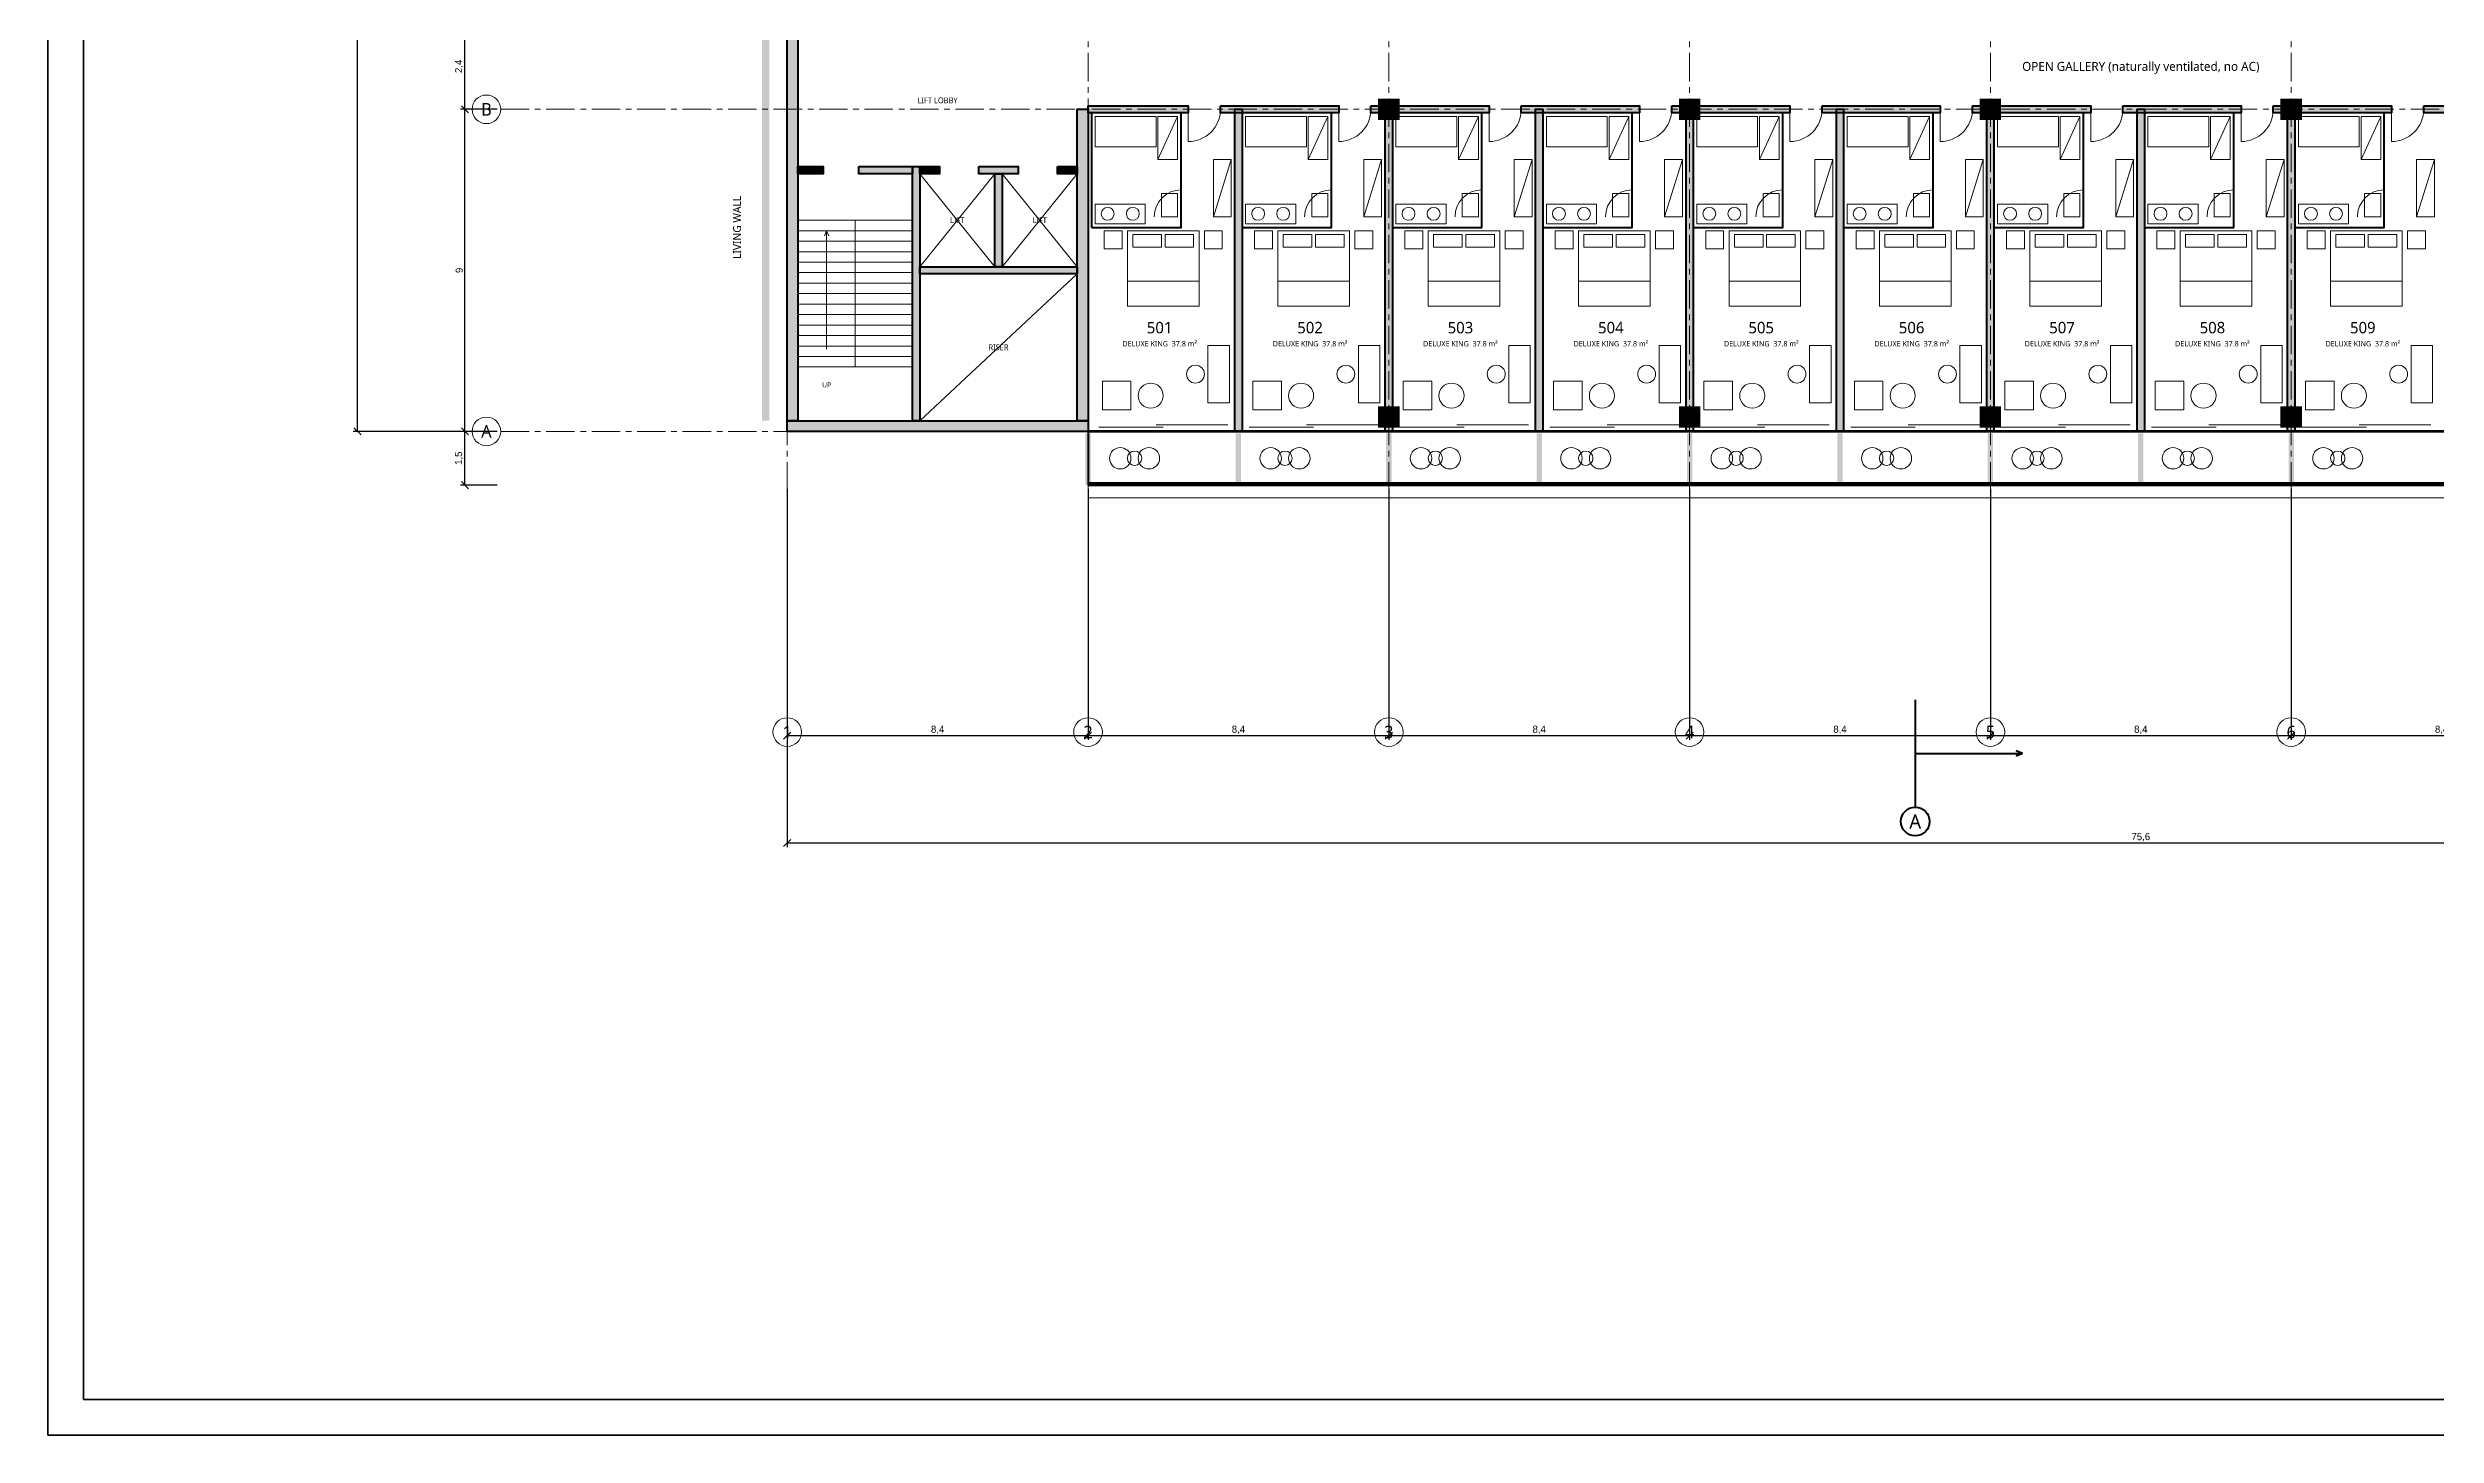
# Model space of a CAD drawing. Header units: metres. Extents: x 22 to 140, y 8 to 92.
# Drawn here: x 21.5 to 88.2, y 8 to 46.7 of the extents above; entities that cross this region are included whole.
import ezdxf
from ezdxf.enums import TextEntityAlignment as Align

# ---------------------------------------------------------------- set-up
doc = ezdxf.new("R2010")
doc.units = ezdxf.units.M
doc.header["$LTSCALE"] = 0.25
doc.linetypes.add('CENTER', pattern=[5.08, 3.175, -0.635, 0.635, -0.635])
for name, color, linetype, lineweight in [('A-ANNO', 7, 'Continuous', 18), ('A-COLS', 7, 'Continuous', 50), ('A-CORE', 7, 'Continuous', 70), ('A-DIMS', 7, 'Continuous', 13), ('A-DOOR', 7, 'Continuous', 18), ('A-FURN', 8, 'Continuous', 13), ('A-GLAZ', 4, 'Continuous', 18), ('A-GRID', 8, 'CENTER', 13), ('A-HATCH', 8, 'Continuous', 0), ('A-SECT', 7, 'Continuous', 70), ('A-SHAD', 30, 'Continuous', 25), ('A-STAIR', 7, 'Continuous', 18), ('A-TTLB', 7, 'Continuous', 35), ('A-WALL', 7, 'Continuous', 50), ('L-PLNT', 3, 'Continuous', 13)]:
    doc.layers.add(name, color=color, linetype=linetype, lineweight=lineweight)
doc.styles.add('OpenSans', font='OpenSans-Regular.ttf')
doc.dimstyles.new('VAYU', dxfattribs={"dimtxt": 0.2, "dimasz": 0.12, "dimexe": 0.12, "dimexo": 0.1, "dimgap": 0.06, "dimtad": 1, "dimtsz": 0.1, "dimcen": 2.5, "dimazin": 3, "dimtfac": 1, "dimtmove": 0, "dimatfit": 3})

msp = doc.modelspace()

# ---------------------------------------------------------------- hatches: boundary and pattern name
at = {"layer": 'A-COLS'}
for points in [[(58.7, 44.7), (59.3, 44.7), (59.3, 45.3), (58.7, 45.3)], [(67.1, 44.7), (67.7, 44.7), (67.7, 45.3), (67.1, 45.3)], [(75.5, 44.7), (76.1, 44.7), (76.1, 45.3), (75.5, 45.3)], [(83.9, 44.7), (84.5, 44.7), (84.5, 45.3), (83.9, 45.3)], [(58.7, 36.1), (59.3, 36.1), (59.3, 36.7), (58.7, 36.7)], [(67.1, 36.1), (67.7, 36.1), (67.7, 36.7), (67.1, 36.7)], [(75.5, 36.1), (76.1, 36.1), (76.1, 36.7), (75.5, 36.7)], [(83.9, 36.1), (84.5, 36.1), (84.5, 36.7), (83.9, 36.7)]]:
    msp.add_hatch(color=7, dxfattribs=at).paths.add_polyline_path(points)
at = {"layer": 'A-HATCH'}
for color, points in [(251, [(42.2, 36.3), (42.2, 47.4), (42.5, 47.4), (42.5, 36.3)]), (251, [(50.3, 36.3), (50.3, 45), (50.6, 45), (50.6, 36.3)]), (253, [(50.6, 45.1), (53.4, 45.1), (53.4, 44.9), (50.6, 44.9)]), (253, [(54.3, 45.1), (57.6, 45.1), (57.6, 44.9), (54.3, 44.9)]), (253, [(54.7, 36), (54.7, 45), (54.9, 45), (54.9, 36)]), (253, [(58.5, 45.1), (61.8, 45.1), (61.8, 44.9), (58.5, 44.9)]), (253, [(58.9, 36), (58.9, 45), (59.1, 45), (59.1, 36)]), (253, [(62.7, 45.1), (66, 45.1), (66, 44.9), (62.7, 44.9)]), (253, [(63.1, 36), (63.1, 45), (63.3, 45), (63.3, 36)]), (253, [(66.9, 45.1), (70.2, 45.1), (70.2, 44.9), (66.9, 44.9)]), (253, [(67.3, 36), (67.3, 45), (67.5, 45), (67.5, 36)]), (253, [(71.1, 45.1), (74.4, 45.1), (74.4, 44.9), (71.1, 44.9)]), (253, [(71.5, 36), (71.5, 45), (71.7, 45), (71.7, 36)]), (253, [(75.3, 45.1), (78.6, 45.1), (78.6, 44.9), (75.3, 44.9)]), (253, [(75.7, 36), (75.7, 45), (75.9, 45), (75.9, 36)]), (253, [(79.5, 45.1), (82.8, 45.1), (82.8, 44.9), (79.5, 44.9)]), (253, [(79.9, 36), (79.9, 45), (80.1, 45), (80.1, 36)]), (253, [(83.7, 45.1), (87, 45.1), (87, 44.9), (83.7, 44.9)]), (253, [(84.1, 36), (84.1, 45), (84.3, 45), (84.3, 36)]), (253, [(87.9, 45.1), (91.2, 45.1), (91.2, 44.9), (87.9, 44.9)]), (251, [(42.5, 43.4), (43.2, 43.4), (43.2, 43.2), (42.5, 43.2)]), (251, [(44.2, 43.4), (45.7, 43.4), (45.7, 43.2), (44.2, 43.2)]), (251, [(45.7, 36.3), (45.7, 43.4), (45.9, 43.4), (45.9, 36.3)]), (251, [(45.9, 43.4), (46.45, 43.4), (46.45, 43.2), (45.9, 43.2)]), (251, [(47.55, 43.4), (48.65, 43.4), (48.65, 43.2), (47.55, 43.2)]), (251, [(49.75, 43.4), (50.3, 43.4), (50.3, 43.2), (49.75, 43.2)]), (251, [(48, 40.6), (48, 43.2), (48.2, 43.2), (48.2, 40.6)]), (251, [(45.9, 40.6), (50.3, 40.6), (50.3, 40.4), (45.9, 40.4)]), (251, [(42.2, 36.3), (50.6, 36.3), (50.6, 36), (42.2, 36)])]:
    msp.add_hatch(color=color, dxfattribs=at).paths.add_polyline_path(points)
at = {"layer": 'A-SHAD'}
for color, points in [(3, [(41.5, 36.3), (41.7, 36.3), (41.7, 47.1), (41.5, 47.1)]), (30, [(50.525, 34.5), (50.675, 34.5), (50.675, 35.95), (50.525, 35.95)]), (30, [(54.725, 34.5), (54.875, 34.5), (54.875, 35.95), (54.725, 35.95)]), (30, [(58.925, 34.5), (59.075, 34.5), (59.075, 35.95), (58.925, 35.95)]), (30, [(63.125, 34.5), (63.275, 34.5), (63.275, 35.95), (63.125, 35.95)]), (30, [(67.325, 34.5), (67.475, 34.5), (67.475, 35.95), (67.325, 35.95)]), (30, [(71.525, 34.5), (71.675, 34.5), (71.675, 35.95), (71.525, 35.95)]), (30, [(75.725, 34.5), (75.875, 34.5), (75.875, 35.95), (75.725, 35.95)]), (30, [(79.925, 34.5), (80.075, 34.5), (80.075, 35.95), (79.925, 35.95)]), (30, [(84.125, 34.5), (84.275, 34.5), (84.275, 35.95), (84.125, 35.95)])]:
    msp.add_hatch(color=color, dxfattribs=at).paths.add_polyline_path(points)

# ---------------------------------------------------------------- linework, layer by layer
at = {"layer": 'A-ANNO'}
for centre in [(33.8, 45), (33.8, 36), (42.2, 27.6), (50.6, 27.6), (59, 27.6), (67.4, 27.6), (75.8, 27.6), (84.2, 27.6)]:
    msp.add_circle(centre, 0.4, dxfattribs=at)
at = {"layer": 'A-CORE'}
for points in [[(42.2, 36.3), (42.2, 47.4), (42.5, 47.4), (42.5, 36.3)], [(50.3, 36.3), (50.3, 45), (50.6, 45), (50.6, 36.3)], [(42.5, 43.4), (43.2, 43.4), (43.2, 43.2), (42.5, 43.2)], [(44.2, 43.4), (45.7, 43.4), (45.7, 43.2), (44.2, 43.2)], [(45.7, 36.3), (45.7, 43.4), (45.9, 43.4), (45.9, 36.3)], [(45.9, 43.4), (46.45, 43.4), (46.45, 43.2), (45.9, 43.2)], [(47.55, 43.4), (48.65, 43.4), (48.65, 43.2), (47.55, 43.2)], [(49.75, 43.4), (50.3, 43.4), (50.3, 43.2), (49.75, 43.2)], [(48, 40.6), (48, 43.2), (48.2, 43.2), (48.2, 40.6)], [(45.9, 40.6), (50.3, 40.6), (50.3, 40.4), (45.9, 40.4)], [(42.2, 36.3), (50.6, 36.3), (50.6, 36), (42.2, 36)]]:
    msp.add_lwpolyline(points, close=True, dxfattribs=at)
at = {"layer": 'A-DOOR'}
for p, q in [((53.4, 45), (53.4, 44.1)), ((57.6, 45), (57.6, 44.1)), ((61.8, 45), (61.8, 44.1)), ((66, 45), (66, 44.1)), ((70.2, 45), (70.2, 44.1)), ((74.4, 45), (74.4, 44.1)), ((78.6, 45), (78.6, 44.1)), ((82.8, 45), (82.8, 44.1)), ((87, 45), (87, 44.1)), ((53.2, 42), (53.2, 42.75)), ((57.4, 42), (57.4, 42.75)), ((61.6, 42), (61.6, 42.75)), ((65.8, 42), (65.8, 42.75)), ((70, 42), (70, 42.75)), ((74.2, 42), (74.2, 42.75)), ((78.4, 42), (78.4, 42.75)), ((82.6, 42), (82.6, 42.75)), ((86.8, 42), (86.8, 42.75))]:
    msp.add_line(p, q, dxfattribs=at)
for centre, radius, start, end in [((53.4, 45), 0.9, 270, 360), ((57.6, 45), 0.9, 270, 360), ((61.8, 45), 0.9, 270, 360), ((66, 45), 0.9, 270, 360), ((70.2, 45), 0.9, 270, 360), ((74.4, 45), 0.9, 270, 360), ((78.6, 45), 0.9, 270, 360), ((82.8, 45), 0.9, 270, 360), ((87, 45), 0.9, 270, 360), ((53.2, 42), 0.75, 90, 180), ((57.4, 42), 0.75, 90, 180), ((61.6, 42), 0.75, 90, 180), ((65.8, 42), 0.75, 90, 180), ((70, 42), 0.75, 90, 180), ((74.2, 42), 0.75, 90, 180), ((78.4, 42), 0.75, 90, 180), ((82.6, 42), 0.75, 90, 180), ((86.8, 42), 0.75, 90, 180)]:
    msp.add_arc(centre, radius, start, end, dxfattribs=at)
at = {"layer": 'A-FURN'}
for p, q in [((52.55, 43.6), (53.1, 44.8)), ((56.75, 43.6), (57.3, 44.8)), ((60.95, 43.6), (61.5, 44.8)), ((65.15, 43.6), (65.7, 44.8)), ((69.35, 43.6), (69.9, 44.8)), ((73.55, 43.6), (74.1, 44.8)), ((77.75, 43.6), (78.3, 44.8)), ((81.95, 43.6), (82.5, 44.8)), ((86.15, 43.6), (86.7, 44.8)), ((54.1, 42), (54.6, 43.6)), ((58.3, 42), (58.8, 43.6)), ((62.5, 42), (63, 43.6)), ((66.7, 42), (67.2, 43.6)), ((70.9, 42), (71.4, 43.6)), ((75.1, 42), (75.6, 43.6)), ((79.3, 42), (79.8, 43.6)), ((83.5, 42), (84, 43.6)), ((87.7, 42), (88.2, 43.6)), ((51.7, 40.2), (53.7, 40.2)), ((55.9, 40.2), (57.9, 40.2)), ((60.1, 40.2), (62.1, 40.2)), ((64.3, 40.2), (66.3, 40.2)), ((68.5, 40.2), (70.5, 40.2)), ((72.7, 40.2), (74.7, 40.2)), ((76.9, 40.2), (78.9, 40.2)), ((81.1, 40.2), (83.1, 40.2)), ((85.3, 40.2), (87.3, 40.2))]:
    msp.add_line(p, q, dxfattribs=at)
for points in [[(50.8, 43.95), (52.5, 43.95), (52.5, 44.8), (50.8, 44.8)], [(52.55, 43.6), (53.1, 43.6), (53.1, 44.8), (52.55, 44.8)], [(55, 43.95), (56.7, 43.95), (56.7, 44.8), (55, 44.8)], [(56.75, 43.6), (57.3, 43.6), (57.3, 44.8), (56.75, 44.8)], [(59.2, 43.95), (60.9, 43.95), (60.9, 44.8), (59.2, 44.8)], [(60.95, 43.6), (61.5, 43.6), (61.5, 44.8), (60.95, 44.8)], [(63.4, 43.95), (65.1, 43.95), (65.1, 44.8), (63.4, 44.8)], [(65.15, 43.6), (65.7, 43.6), (65.7, 44.8), (65.15, 44.8)], [(67.6, 43.95), (69.3, 43.95), (69.3, 44.8), (67.6, 44.8)], [(69.35, 43.6), (69.9, 43.6), (69.9, 44.8), (69.35, 44.8)], [(71.8, 43.95), (73.5, 43.95), (73.5, 44.8), (71.8, 44.8)], [(73.55, 43.6), (74.1, 43.6), (74.1, 44.8), (73.55, 44.8)], [(76, 43.95), (77.7, 43.95), (77.7, 44.8), (76, 44.8)], [(77.75, 43.6), (78.3, 43.6), (78.3, 44.8), (77.75, 44.8)], [(80.2, 43.95), (81.9, 43.95), (81.9, 44.8), (80.2, 44.8)], [(81.95, 43.6), (82.5, 43.6), (82.5, 44.8), (81.95, 44.8)], [(84.4, 43.95), (86.1, 43.95), (86.1, 44.8), (84.4, 44.8)], [(86.15, 43.6), (86.7, 43.6), (86.7, 44.8), (86.15, 44.8)], [(54.1, 42), (54.6, 42), (54.6, 43.6), (54.1, 43.6)], [(58.3, 42), (58.8, 42), (58.8, 43.6), (58.3, 43.6)], [(62.5, 42), (63, 42), (63, 43.6), (62.5, 43.6)], [(66.7, 42), (67.2, 42), (67.2, 43.6), (66.7, 43.6)], [(70.9, 42), (71.4, 42), (71.4, 43.6), (70.9, 43.6)], [(75.1, 42), (75.6, 42), (75.6, 43.6), (75.1, 43.6)], [(79.3, 42), (79.8, 42), (79.8, 43.6), (79.3, 43.6)], [(83.5, 42), (84, 42), (84, 43.6), (83.5, 43.6)], [(87.7, 42), (88.2, 42), (88.2, 43.6), (87.7, 43.6)], [(50.8, 41.8), (52.2, 41.8), (52.2, 42.35), (50.8, 42.35)], [(52.65, 42), (53.1, 42), (53.1, 42.65), (52.65, 42.65)], [(55, 41.8), (56.4, 41.8), (56.4, 42.35), (55, 42.35)], [(56.85, 42), (57.3, 42), (57.3, 42.65), (56.85, 42.65)], [(59.2, 41.8), (60.6, 41.8), (60.6, 42.35), (59.2, 42.35)], [(61.05, 42), (61.5, 42), (61.5, 42.65), (61.05, 42.65)], [(63.4, 41.8), (64.8, 41.8), (64.8, 42.35), (63.4, 42.35)], [(65.25, 42), (65.7, 42), (65.7, 42.65), (65.25, 42.65)], [(67.6, 41.8), (69, 41.8), (69, 42.35), (67.6, 42.35)], [(69.45, 42), (69.9, 42), (69.9, 42.65), (69.45, 42.65)], [(71.8, 41.8), (73.2, 41.8), (73.2, 42.35), (71.8, 42.35)], [(73.65, 42), (74.1, 42), (74.1, 42.65), (73.65, 42.65)], [(76, 41.8), (77.4, 41.8), (77.4, 42.35), (76, 42.35)], [(77.85, 42), (78.3, 42), (78.3, 42.65), (77.85, 42.65)], [(80.2, 41.8), (81.6, 41.8), (81.6, 42.35), (80.2, 42.35)], [(82.05, 42), (82.5, 42), (82.5, 42.65), (82.05, 42.65)], [(84.4, 41.8), (85.8, 41.8), (85.8, 42.35), (84.4, 42.35)], [(86.25, 42), (86.7, 42), (86.7, 42.65), (86.25, 42.65)], [(51.05, 41.1), (51.55, 41.1), (51.55, 41.6), (51.05, 41.6)], [(51.7, 39.5), (53.7, 39.5), (53.7, 41.6), (51.7, 41.6)], [(51.85, 41.15), (52.65, 41.15), (52.65, 41.5), (51.85, 41.5)], [(52.75, 41.15), (53.55, 41.15), (53.55, 41.5), (52.75, 41.5)], [(53.85, 41.1), (54.35, 41.1), (54.35, 41.6), (53.85, 41.6)], [(55.25, 41.1), (55.75, 41.1), (55.75, 41.6), (55.25, 41.6)], [(55.9, 39.5), (57.9, 39.5), (57.9, 41.6), (55.9, 41.6)], [(56.05, 41.15), (56.85, 41.15), (56.85, 41.5), (56.05, 41.5)], [(56.95, 41.15), (57.75, 41.15), (57.75, 41.5), (56.95, 41.5)], [(58.05, 41.1), (58.55, 41.1), (58.55, 41.6), (58.05, 41.6)], [(59.45, 41.1), (59.95, 41.1), (59.95, 41.6), (59.45, 41.6)], [(60.1, 39.5), (62.1, 39.5), (62.1, 41.6), (60.1, 41.6)], [(60.25, 41.15), (61.05, 41.15), (61.05, 41.5), (60.25, 41.5)], [(61.15, 41.15), (61.95, 41.15), (61.95, 41.5), (61.15, 41.5)], [(62.25, 41.1), (62.75, 41.1), (62.75, 41.6), (62.25, 41.6)], [(63.65, 41.1), (64.15, 41.1), (64.15, 41.6), (63.65, 41.6)], [(64.3, 39.5), (66.3, 39.5), (66.3, 41.6), (64.3, 41.6)], [(64.45, 41.15), (65.25, 41.15), (65.25, 41.5), (64.45, 41.5)], [(65.35, 41.15), (66.15, 41.15), (66.15, 41.5), (65.35, 41.5)], [(66.45, 41.1), (66.95, 41.1), (66.95, 41.6), (66.45, 41.6)], [(67.85, 41.1), (68.35, 41.1), (68.35, 41.6), (67.85, 41.6)], [(68.5, 39.5), (70.5, 39.5), (70.5, 41.6), (68.5, 41.6)], [(68.65, 41.15), (69.45, 41.15), (69.45, 41.5), (68.65, 41.5)], [(69.55, 41.15), (70.35, 41.15), (70.35, 41.5), (69.55, 41.5)], [(70.65, 41.1), (71.15, 41.1), (71.15, 41.6), (70.65, 41.6)], [(72.05, 41.1), (72.55, 41.1), (72.55, 41.6), (72.05, 41.6)], [(72.7, 39.5), (74.7, 39.5), (74.7, 41.6), (72.7, 41.6)], [(72.85, 41.15), (73.65, 41.15), (73.65, 41.5), (72.85, 41.5)], [(73.75, 41.15), (74.55, 41.15), (74.55, 41.5), (73.75, 41.5)], [(74.85, 41.1), (75.35, 41.1), (75.35, 41.6), (74.85, 41.6)], [(76.25, 41.1), (76.75, 41.1), (76.75, 41.6), (76.25, 41.6)], [(76.9, 39.5), (78.9, 39.5), (78.9, 41.6), (76.9, 41.6)], [(77.05, 41.15), (77.85, 41.15), (77.85, 41.5), (77.05, 41.5)], [(77.95, 41.15), (78.75, 41.15), (78.75, 41.5), (77.95, 41.5)], [(79.05, 41.1), (79.55, 41.1), (79.55, 41.6), (79.05, 41.6)], [(80.45, 41.1), (80.95, 41.1), (80.95, 41.6), (80.45, 41.6)], [(81.1, 39.5), (83.1, 39.5), (83.1, 41.6), (81.1, 41.6)], [(81.25, 41.15), (82.05, 41.15), (82.05, 41.5), (81.25, 41.5)], [(82.15, 41.15), (82.95, 41.15), (82.95, 41.5), (82.15, 41.5)], [(83.25, 41.1), (83.75, 41.1), (83.75, 41.6), (83.25, 41.6)], [(84.65, 41.1), (85.15, 41.1), (85.15, 41.6), (84.65, 41.6)], [(85.3, 39.5), (87.3, 39.5), (87.3, 41.6), (85.3, 41.6)], [(85.45, 41.15), (86.25, 41.15), (86.25, 41.5), (85.45, 41.5)], [(86.35, 41.15), (87.15, 41.15), (87.15, 41.5), (86.35, 41.5)], [(87.45, 41.1), (87.95, 41.1), (87.95, 41.6), (87.45, 41.6)], [(53.95, 36.8), (54.55, 36.8), (54.55, 38.4), (53.95, 38.4)], [(58.15, 36.8), (58.75, 36.8), (58.75, 38.4), (58.15, 38.4)], [(62.35, 36.8), (62.95, 36.8), (62.95, 38.4), (62.35, 38.4)], [(66.55, 36.8), (67.15, 36.8), (67.15, 38.4), (66.55, 38.4)], [(70.75, 36.8), (71.35, 36.8), (71.35, 38.4), (70.75, 38.4)], [(74.95, 36.8), (75.55, 36.8), (75.55, 38.4), (74.95, 38.4)], [(79.15, 36.8), (79.75, 36.8), (79.75, 38.4), (79.15, 38.4)], [(83.35, 36.8), (83.95, 36.8), (83.95, 38.4), (83.35, 38.4)], [(87.55, 36.8), (88.15, 36.8), (88.15, 38.4), (87.55, 38.4)], [(51, 36.6), (51.8, 36.6), (51.8, 37.4), (51, 37.4)], [(55.2, 36.6), (56, 36.6), (56, 37.4), (55.2, 37.4)], [(59.4, 36.6), (60.2, 36.6), (60.2, 37.4), (59.4, 37.4)], [(63.6, 36.6), (64.4, 36.6), (64.4, 37.4), (63.6, 37.4)], [(67.8, 36.6), (68.6, 36.6), (68.6, 37.4), (67.8, 37.4)], [(72, 36.6), (72.8, 36.6), (72.8, 37.4), (72, 37.4)], [(76.2, 36.6), (77, 36.6), (77, 37.4), (76.2, 37.4)], [(80.4, 36.6), (81.2, 36.6), (81.2, 37.4), (80.4, 37.4)], [(84.6, 36.6), (85.4, 36.6), (85.4, 37.4), (84.6, 37.4)]]:
    msp.add_lwpolyline(points, close=True, dxfattribs=at)
for centre, radius in [((51.15, 42.08), 0.18), ((51.85, 42.08), 0.18), ((55.35, 42.08), 0.18), ((56.05, 42.08), 0.18), ((59.55, 42.08), 0.18), ((60.25, 42.08), 0.18), ((63.75, 42.08), 0.18), ((64.45, 42.08), 0.18), ((67.95, 42.08), 0.18), ((68.65, 42.08), 0.18), ((72.15, 42.08), 0.18), ((72.85, 42.08), 0.18), ((76.35, 42.08), 0.18), ((77.05, 42.08), 0.18), ((80.55, 42.08), 0.18), ((81.25, 42.08), 0.18), ((84.75, 42.08), 0.18), ((85.45, 42.08), 0.18), ((53.6, 37.6), 0.25), ((57.8, 37.6), 0.25), ((62, 37.6), 0.25), ((66.2, 37.6), 0.25), ((70.4, 37.6), 0.25), ((74.6, 37.6), 0.25), ((78.8, 37.6), 0.25), ((83, 37.6), 0.25), ((87.2, 37.6), 0.25), ((52.35, 37), 0.35), ((56.55, 37), 0.35), ((60.75, 37), 0.35), ((64.95, 37), 0.35), ((69.15, 37), 0.35), ((73.35, 37), 0.35), ((77.55, 37), 0.35), ((81.75, 37), 0.35), ((85.95, 37), 0.35), ((51.5, 35.25), 0.3), ((51.9, 35.25), 0.2), ((52.3, 35.25), 0.3), ((55.7, 35.25), 0.3), ((56.1, 35.25), 0.2), ((56.5, 35.25), 0.3), ((59.9, 35.25), 0.3), ((60.3, 35.25), 0.2), ((60.7, 35.25), 0.3), ((64.1, 35.25), 0.3), ((64.5, 35.25), 0.2), ((64.9, 35.25), 0.3), ((68.3, 35.25), 0.3), ((68.7, 35.25), 0.2), ((69.1, 35.25), 0.3), ((72.5, 35.25), 0.3), ((72.9, 35.25), 0.2), ((73.3, 35.25), 0.3), ((76.7, 35.25), 0.3), ((77.1, 35.25), 0.2), ((77.5, 35.25), 0.3), ((80.9, 35.25), 0.3), ((81.3, 35.25), 0.2), ((81.7, 35.25), 0.3), ((85.1, 35.25), 0.3), ((85.5, 35.25), 0.2), ((85.9, 35.25), 0.3)]:
    msp.add_circle(centre, radius, dxfattribs=at)
at = {"layer": 'A-GLAZ'}
for p, q in [((50.9, 36.12), (52.7, 36.12)), ((52.5, 36.18), (54.5, 36.18)), ((55.1, 36.12), (56.9, 36.12)), ((56.7, 36.18), (58.7, 36.18)), ((59.3, 36.12), (61.1, 36.12)), ((60.9, 36.18), (62.9, 36.18)), ((63.5, 36.12), (65.3, 36.12)), ((65.1, 36.18), (67.1, 36.18)), ((67.7, 36.12), (69.5, 36.12)), ((69.3, 36.18), (71.3, 36.18)), ((71.9, 36.12), (73.7, 36.12)), ((73.5, 36.18), (75.5, 36.18)), ((76.1, 36.12), (77.9, 36.12)), ((77.7, 36.18), (79.7, 36.18)), ((80.3, 36.12), (82.1, 36.12)), ((81.9, 36.18), (83.9, 36.18)), ((84.5, 36.12), (86.3, 36.12)), ((86.1, 36.18), (88.1, 36.18)), ((50.6, 34.55), (109.4, 34.55))]:
    msp.add_line(p, q, dxfattribs=at)
for points in [[(50.6, 36.025), (109.4, 36.025), (109.4, 35.975), (50.6, 35.975)], [(50.6, 34.575), (109.4, 34.575), (109.4, 34.525), (50.6, 34.525)]]:
    msp.add_lwpolyline(points, close=True, dxfattribs=at)
at = {"layer": 'A-GRID'}
for p, q in [((42.2, 28), (42.2, 78.8)), ((50.6, 28), (50.6, 78.8)), ((59, 28), (59, 78.8)), ((67.4, 28), (67.4, 78.8)), ((75.8, 28), (75.8, 78.8)), ((84.2, 28), (84.2, 78.8)), ((34.2, 45), (125.8, 45)), ((34.2, 36), (125.8, 36))]:
    msp.add_line(p, q, dxfattribs=at)
at = {"layer": 'A-SECT'}
for p, q in [((73.7, 28.5), (73.7, 25.5)), ((73.7, 27), (76.7, 27)), ((76.7, 27), (76.516, 27.078)), ((76.7, 27), (76.516, 26.922))]:
    msp.add_line(p, q, dxfattribs=at)
msp.add_circle((73.7, 25.1), 0.4, dxfattribs=at)
at = {"layer": 'A-STAIR'}
for p, q in [((45.9, 40.6), (48, 43.2)), ((45.9, 43.2), (48, 40.6)), ((48.2, 40.6), (50.3, 43.2)), ((48.2, 43.2), (50.3, 40.6)), ((42.5, 41.9), (45.7, 41.9)), ((42.5, 41.607), (45.7, 41.607)), ((43.3, 41.6), (43.242, 41.462)), ((43.3, 38.3), (43.3, 41.6)), ((43.3, 41.6), (43.358, 41.462)), ((44.1, 37.8), (44.1, 41.9)), ((42.5, 41.314), (45.7, 41.314)), ((42.5, 41.021), (45.7, 41.021)), ((42.5, 40.729), (45.7, 40.729)), ((42.5, 40.436), (45.7, 40.436)), ((42.5, 40.143), (45.7, 40.143)), ((45.9, 36.3), (50.3, 40.4)), ((42.5, 39.85), (45.7, 39.85)), ((42.5, 39.557), (45.7, 39.557)), ((42.5, 39.264), (45.7, 39.264)), ((42.5, 38.971), (45.7, 38.971)), ((42.5, 38.679), (45.7, 38.679)), ((42.5, 38.386), (45.7, 38.386)), ((42.5, 38.093), (45.7, 38.093)), ((42.5, 37.8), (45.7, 37.8))]:
    msp.add_line(p, q, dxfattribs=at)
at = {"layer": 'A-TTLB'}
for points in [[(21.55, 7.95), (140.45, 7.95), (140.45, 92.05), (21.55, 92.05)], [(22.55, 8.95), (139.45, 8.95), (139.45, 91.05), (22.55, 91.05)]]:
    msp.add_lwpolyline(points, close=True, dxfattribs=at)
at = {"layer": 'A-WALL'}
for points in [[(50.6, 45.1), (53.4, 45.1), (53.4, 44.9), (50.6, 44.9)], [(50.7, 41.7), (53.2, 41.7), (53.2, 44.9), (50.7, 44.9)], [(54.3, 45.1), (57.6, 45.1), (57.6, 44.9), (54.3, 44.9)], [(54.7, 36), (54.7, 45), (54.9, 45), (54.9, 36)], [(54.9, 41.7), (57.4, 41.7), (57.4, 44.9), (54.9, 44.9)], [(58.5, 45.1), (61.8, 45.1), (61.8, 44.9), (58.5, 44.9)], [(58.9, 36), (58.9, 45), (59.1, 45), (59.1, 36)], [(59.1, 41.7), (61.6, 41.7), (61.6, 44.9), (59.1, 44.9)], [(62.7, 45.1), (66, 45.1), (66, 44.9), (62.7, 44.9)], [(63.1, 36), (63.1, 45), (63.3, 45), (63.3, 36)], [(63.3, 41.7), (65.8, 41.7), (65.8, 44.9), (63.3, 44.9)], [(66.9, 45.1), (70.2, 45.1), (70.2, 44.9), (66.9, 44.9)], [(67.3, 36), (67.3, 45), (67.5, 45), (67.5, 36)], [(67.5, 41.7), (70, 41.7), (70, 44.9), (67.5, 44.9)], [(71.1, 45.1), (74.4, 45.1), (74.4, 44.9), (71.1, 44.9)], [(71.5, 36), (71.5, 45), (71.7, 45), (71.7, 36)], [(71.7, 41.7), (74.2, 41.7), (74.2, 44.9), (71.7, 44.9)], [(75.3, 45.1), (78.6, 45.1), (78.6, 44.9), (75.3, 44.9)], [(75.7, 36), (75.7, 45), (75.9, 45), (75.9, 36)], [(75.9, 41.7), (78.4, 41.7), (78.4, 44.9), (75.9, 44.9)], [(79.5, 45.1), (82.8, 45.1), (82.8, 44.9), (79.5, 44.9)], [(79.9, 36), (79.9, 45), (80.1, 45), (80.1, 36)], [(80.1, 41.7), (82.6, 41.7), (82.6, 44.9), (80.1, 44.9)], [(83.7, 45.1), (87, 45.1), (87, 44.9), (83.7, 44.9)], [(84.1, 36), (84.1, 45), (84.3, 45), (84.3, 36)], [(84.3, 41.7), (86.8, 41.7), (86.8, 44.9), (84.3, 44.9)], [(87.9, 45.1), (91.2, 45.1), (91.2, 44.9), (87.9, 44.9)], [(50.6, 34.5), (109.4, 34.5), (109.4, 36), (50.6, 36)]]:
    msp.add_lwpolyline(points, close=True, dxfattribs=at)
at = {"layer": 'L-PLNT'}
msp.add_lwpolyline([(50.6, 34.14), (109.4, 34.14), (109.4, 34.5), (50.6, 34.5)], close=True, dxfattribs=at)

# ---------------------------------------------------------------- texts
at = {"layer": 'A-ANNO', "style": 'OpenSans'}
for s, height, p in [('OPEN GALLERY (naturally ventilated, no AC)', 0.25, (80, 46.2)), ('B', 0.35, (33.8, 45)), ('LIFT LOBBY', 0.16, (46.4, 45.25)), ('LIFT', 0.16, (46.95, 41.9)), ('LIFT', 0.16, (49.25, 41.9)), ('501', 0.32, (52.6, 38.9)), ('502', 0.32, (56.8, 38.9)), ('503', 0.32, (61, 38.9)), ('504', 0.32, (65.2, 38.9)), ('505', 0.32, (69.4, 38.9)), ('506', 0.32, (73.6, 38.9)), ('507', 0.32, (77.8, 38.9)), ('508', 0.32, (82, 38.9)), ('509', 0.32, (86.2, 38.9)), ('RISER', 0.16, (48.1, 38.35)), ('DELUXE KING  37.8 m²', 0.15, (52.6, 38.45)), ('DELUXE KING  37.8 m²', 0.15, (56.8, 38.45)), ('DELUXE KING  37.8 m²', 0.15, (61, 38.45)), ('DELUXE KING  37.8 m²', 0.15, (65.2, 38.45)), ('DELUXE KING  37.8 m²', 0.15, (69.4, 38.45)), ('DELUXE KING  37.8 m²', 0.15, (73.6, 38.45)), ('DELUXE KING  37.8 m²', 0.15, (77.8, 38.45)), ('DELUXE KING  37.8 m²', 0.15, (82, 38.45)), ('DELUXE KING  37.8 m²', 0.15, (86.2, 38.45)), ('UP', 0.14, (43.3, 37.3)), ('A', 0.35, (33.8, 36)), ('1', 0.35, (42.2, 27.6)), ('2', 0.35, (50.6, 27.6)), ('3', 0.35, (59, 27.6)), ('4', 0.35, (67.4, 27.6)), ('5', 0.35, (75.8, 27.6)), ('6', 0.35, (84.2, 27.6)), ('A', 0.4, (73.7, 25.1))]:
    msp.add_text(s, height=height, dxfattribs=at).set_placement(p, align=Align.MIDDLE_CENTER)
msp.add_text('LIVING WALL', height=0.22, rotation=90, dxfattribs=at).set_placement((40.8, 41.7), align=Align.MIDDLE_CENTER)

# ---------------------------------------------------------------- dimensions: what is measured, and where the dimension line sits
at = {"layer": 'A-DIMS'}
for base, p1, p2 in [((30.2, 36), (34.2, 36), (34.2, 70.8)), ((33.2, 45), (34.2, 45), (34.2, 47.4)), ((33.2, 36), (34.2, 36), (34.2, 45)), ((33.2, 34.5), (34.2, 34.5), (34.2, 36))]:
    msp.add_linear_dim(base=base, p1=p1, p2=p2, angle=90, dimstyle='VAYU', dxfattribs=at).render()
for base, p1, p2 in [((42.2, 27.5), (42.2, 34.5), (50.6, 34.5)), ((42.2, 24.5), (42.2, 34.5), (117.8, 34.5)), ((50.6, 27.5), (50.6, 34.5), (59, 34.5)), ((59, 27.5), (59, 34.5), (67.4, 34.5)), ((67.4, 27.5), (67.4, 34.5), (75.8, 34.5)), ((75.8, 27.5), (75.8, 34.5), (84.2, 34.5)), ((84.2, 27.5), (84.2, 34.5), (92.6, 34.5))]:
    msp.add_linear_dim(base=base, p1=p1, p2=p2, dimstyle='VAYU', dxfattribs=at).render()

doc.saveas('drawing.dxf')
